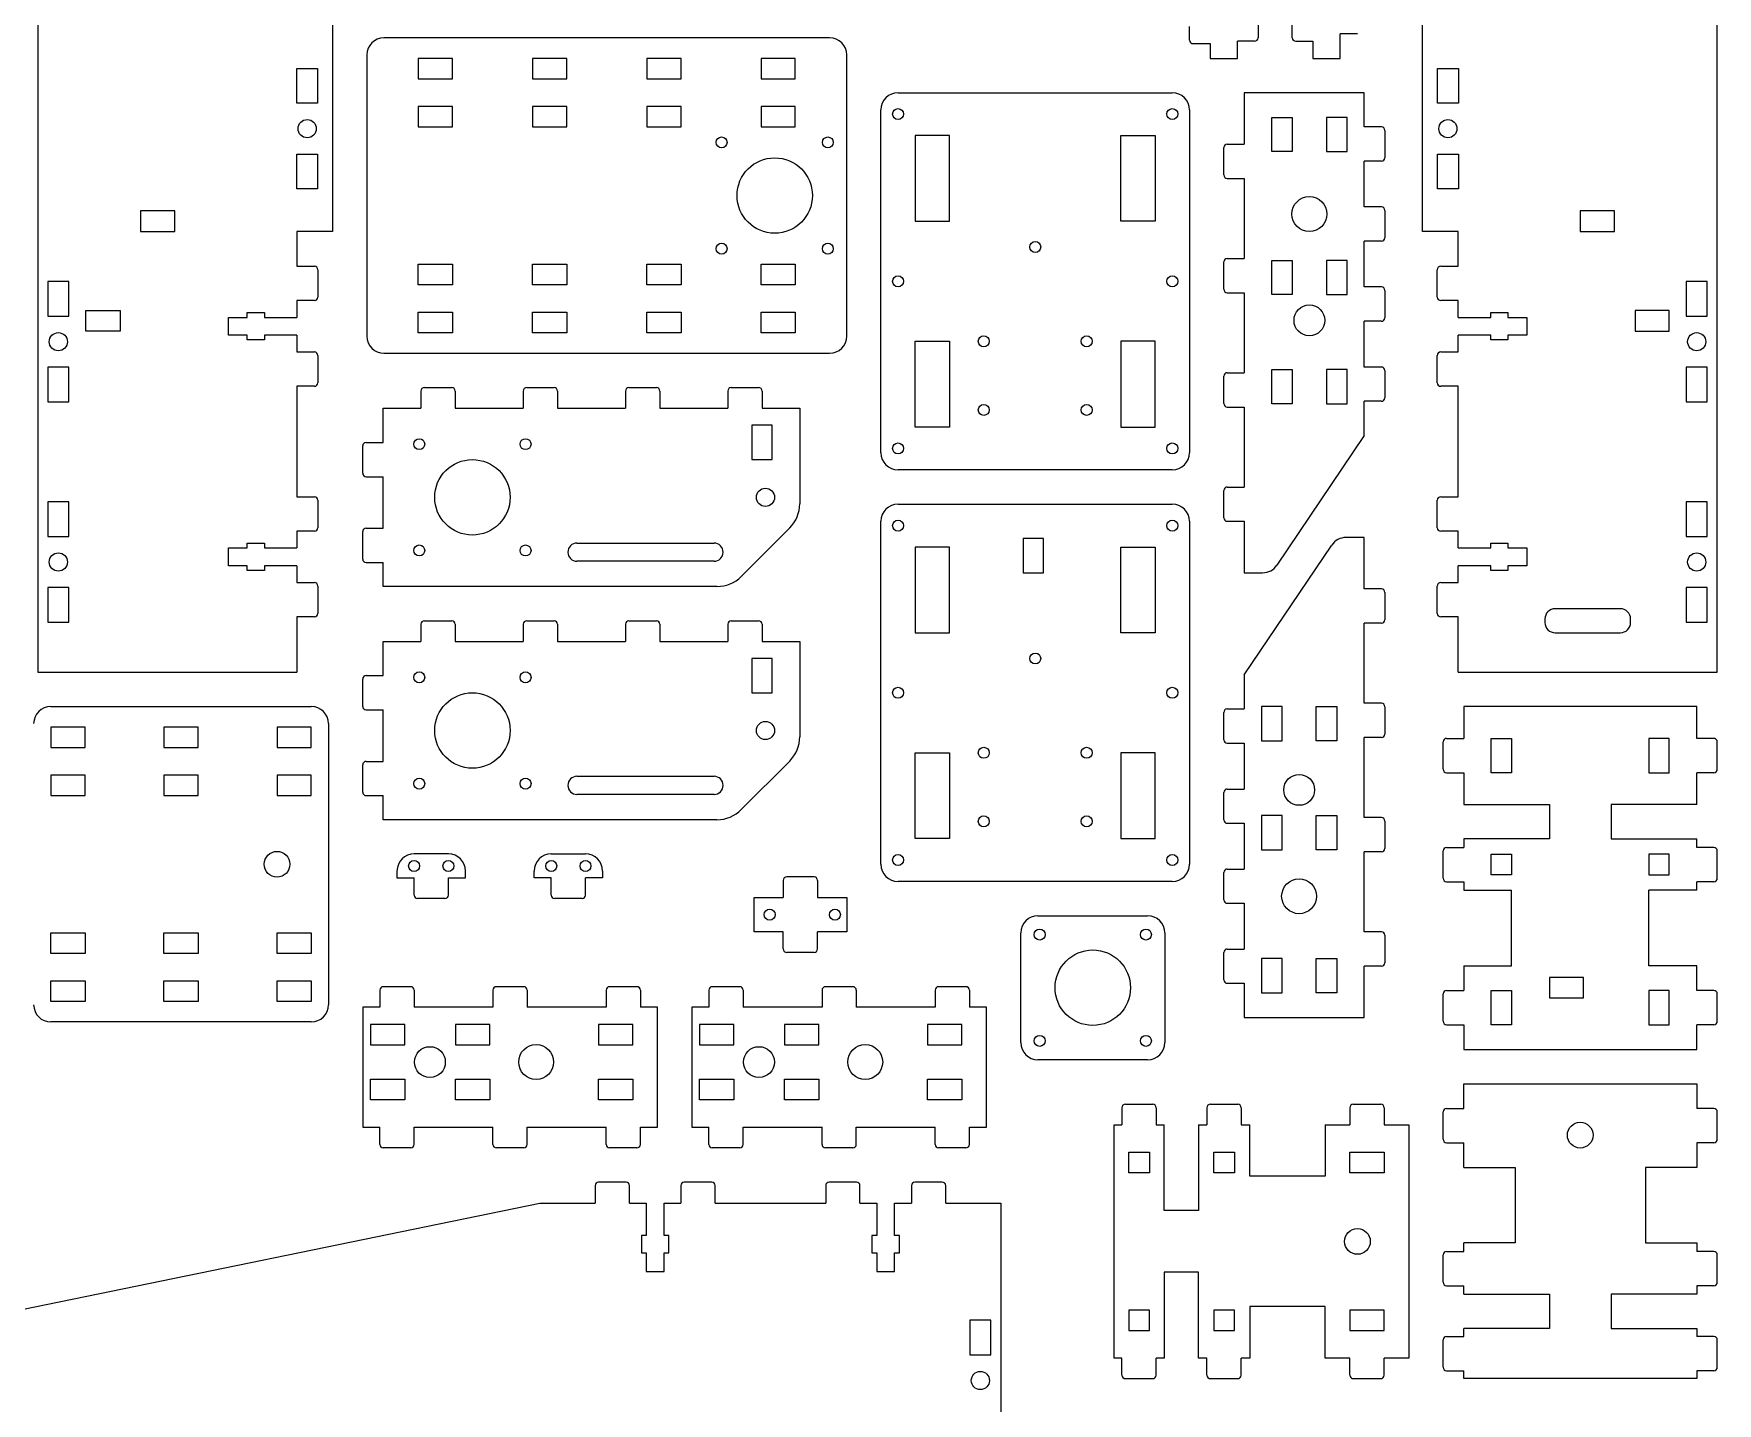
# Model space of a CAD drawing. Header units: millimetres. Extents: x 76 to 922, y 65 to 1125.
# Drawn here: x 430.8 to 922, y 419.2 to 818.6 of the extents above; entities that cross this region are included whole.
import ezdxf

# ---------------------------------------------------------------- set-up
doc = ezdxf.new("R2010")
doc.units = ezdxf.units.MM

msp = doc.modelspace()

# ---------------------------------------------------------------- linework, layer by layer
at = {"color": 7, "linetype": 'Continuous', "lineweight": 15}
for p, q in [((432.02, 1104.88), (432.02, 632.38)), ((922.02, 632.38), (922.02, 1104.88)), ((518.02, 1042.38), (518.02, 760.88)), ((836.02, 760.88), (836.02, 1042.38)), ((788.02, 825.38), (788.02, 817.38)), ((798.02, 817.38), (798.02, 825.38)), ((768.02, 816.68), (768.02, 820.68)), ((663.02, 817.38), (533.02, 817.38)), ((769.02, 815.68), (774.02, 815.68)), ((774.02, 815.68), (774.02, 811.38)), ((787.02, 816.38), (782.02, 816.38)), ((782.02, 811.38), (782.02, 816.38)), ((799.02, 816.38), (804.02, 816.38)), ((804.02, 816.38), (804.02, 811.38)), ((817.02, 818.58), (812.02, 818.58)), ((812.02, 811.38), (812.02, 818.58)), ((528.02, 812.38), (528.02, 730.38)), ((543.02, 811.38), (543.02, 805.38)), ((553.02, 811.38), (543.02, 811.38)), ((553.02, 805.38), (553.02, 811.38)), ((576.36, 811.38), (576.36, 805.38)), ((586.36, 811.38), (576.36, 811.38)), ((586.36, 805.38), (586.36, 811.38)), ((619.69, 811.38), (609.69, 811.38)), ((609.69, 811.38), (609.69, 805.38)), ((619.69, 805.38), (619.69, 811.38)), ((653.02, 811.38), (643.02, 811.38)), ((643.02, 811.38), (643.02, 805.38)), ((653.02, 805.38), (653.02, 811.38)), ((668.02, 730.38), (668.02, 812.38)), ((774.02, 811.38), (782.02, 811.38)), ((804.02, 811.38), (812.02, 811.38)), ((507.57, 808.43), (513.67, 808.43)), ((507.57, 798.33), (507.57, 808.43)), ((513.67, 808.43), (513.67, 798.33)), ((840.37, 808.43), (846.47, 808.43)), ((840.37, 798.33), (840.37, 808.43)), ((846.47, 808.43), (846.47, 798.33)), ((543.02, 805.38), (553.02, 805.38)), ((576.36, 805.38), (586.36, 805.38)), ((609.69, 805.38), (619.69, 805.38)), ((643.02, 805.38), (653.02, 805.38)), ((683.02, 801.38), (763.02, 801.38)), ((784.02, 801.38), (784.02, 786.38)), ((819.02, 801.38), (784.02, 801.38)), ((819.02, 791.38), (819.02, 801.38)), ((513.67, 798.33), (507.57, 798.33)), ((553.02, 797.38), (543.02, 797.38)), ((543.02, 797.38), (543.02, 791.38)), ((553.02, 791.38), (553.02, 797.38)), ((586.36, 797.38), (576.36, 797.38)), ((576.36, 797.38), (576.36, 791.38)), ((586.36, 791.38), (586.36, 797.38)), ((609.69, 797.38), (609.69, 791.38)), ((619.69, 797.38), (609.69, 797.38)), ((619.69, 791.38), (619.69, 797.38)), ((653.02, 797.38), (643.02, 797.38)), ((643.02, 797.38), (643.02, 791.38)), ((653.02, 791.38), (653.02, 797.38)), ((678.02, 696.38), (678.02, 796.38)), ((768.02, 796.38), (768.02, 696.38)), ((846.47, 798.33), (840.37, 798.33)), ((543.02, 791.38), (553.02, 791.38)), ((576.36, 791.38), (586.36, 791.38)), ((609.69, 791.38), (619.69, 791.38)), ((643.02, 791.38), (653.02, 791.38)), ((792.02, 794.18), (798.02, 794.18)), ((792.02, 784.18), (792.02, 794.18)), ((798.02, 794.18), (798.02, 784.18)), ((814.02, 794.18), (808.02, 794.18)), ((808.02, 794.18), (808.02, 784.18)), ((814.02, 784.18), (814.02, 794.18)), ((824.02, 791.38), (819.02, 791.38)), ((688.02, 788.88), (688.02, 763.88)), ((698.02, 788.88), (688.02, 788.88)), ((698.02, 763.88), (698.02, 788.88)), ((748.02, 788.88), (758.02, 788.88)), ((748.02, 763.88), (748.02, 788.88)), ((758.02, 788.88), (758.02, 763.88)), ((779.02, 786.38), (784.02, 786.38)), ((825.02, 790.38), (825.02, 782.38)), ((507.57, 773.33), (507.57, 783.43)), ((507.57, 783.43), (513.67, 783.43)), ((513.67, 783.43), (513.67, 773.33)), ((778.02, 777.38), (778.02, 785.38)), ((798.02, 784.18), (792.02, 784.18)), ((808.02, 784.18), (814.02, 784.18)), ((824.02, 781.38), (819.02, 781.38)), ((819.02, 768.05), (819.02, 781.38)), ((840.37, 773.33), (840.37, 783.43)), ((840.37, 783.43), (846.47, 783.43)), ((846.47, 783.43), (846.47, 773.33)), ((779.02, 776.38), (784.02, 776.38)), ((784.02, 776.38), (784.02, 753.05)), ((513.67, 773.33), (507.57, 773.33)), ((846.47, 773.33), (840.37, 773.33)), ((472.02, 766.88), (462.02, 766.88)), ((462.02, 766.88), (462.02, 760.88)), ((472.02, 760.88), (472.02, 766.88)), ((824.02, 768.05), (819.02, 768.05)), ((825.02, 767.05), (825.02, 759.05)), ((892.02, 766.88), (882.02, 766.88)), ((882.02, 766.88), (882.02, 760.88)), ((892.02, 760.88), (892.02, 766.88)), ((688.02, 763.88), (698.02, 763.88)), ((758.02, 763.88), (748.02, 763.88)), ((462.02, 760.88), (472.02, 760.88)), ((518.02, 760.88), (507.62, 760.88)), ((507.62, 760.88), (507.62, 750.76)), ((824.02, 758.05), (819.02, 758.05)), ((819.02, 744.72), (819.02, 758.05)), ((846.42, 760.88), (836.02, 760.88)), ((846.42, 750.76), (846.42, 760.88)), ((882.02, 760.88), (892.02, 760.88)), ((778.02, 744.05), (778.02, 752.05)), ((779.02, 753.05), (784.02, 753.05)), ((792.02, 752.48), (798.02, 752.48)), ((792.02, 742.48), (792.02, 752.48)), ((798.02, 752.48), (798.02, 742.48)), ((814.02, 752.48), (808.02, 752.48)), ((808.02, 752.48), (808.02, 742.48)), ((814.02, 742.48), (814.02, 752.48)), ((507.62, 750.76), (512.72, 750.76)), ((513.72, 749.76), (513.72, 741.76)), ((543.02, 751.38), (553.02, 751.38)), ((543.02, 745.38), (543.02, 751.38)), ((553.02, 751.38), (553.02, 745.38)), ((576.36, 751.38), (586.36, 751.38)), ((576.36, 745.38), (576.36, 751.38)), ((586.36, 751.38), (586.36, 745.38)), ((609.69, 745.38), (609.69, 751.38)), ((609.69, 751.38), (619.69, 751.38)), ((619.69, 751.38), (619.69, 745.38)), ((643.02, 745.38), (643.02, 751.38)), ((643.02, 751.38), (653.02, 751.38)), ((653.02, 751.38), (653.02, 745.38)), ((840.32, 741.76), (840.32, 749.76)), ((841.32, 750.76), (846.42, 750.76)), ((441.07, 746.31), (434.97, 746.31)), ((434.97, 746.31), (434.97, 736.21)), ((441.07, 736.21), (441.07, 746.31)), ((553.02, 745.38), (543.02, 745.38)), ((586.36, 745.38), (576.36, 745.38)), ((619.69, 745.38), (609.69, 745.38)), ((653.02, 745.38), (643.02, 745.38)), ((779.02, 743.05), (784.02, 743.05)), ((784.02, 743.05), (784.02, 719.72)), ((798.02, 742.48), (792.02, 742.48)), ((808.02, 742.48), (814.02, 742.48)), ((824.02, 744.72), (819.02, 744.72)), ((825.02, 743.72), (825.02, 735.72)), ((919.07, 746.31), (912.97, 746.31)), ((912.97, 746.31), (912.97, 736.21)), ((919.07, 736.21), (919.07, 746.31)), ((446.02, 737.88), (456.02, 737.88)), ((446.02, 731.88), (446.02, 737.88)), ((456.02, 737.88), (456.02, 731.88)), ((493.12, 737.26), (498.12, 737.26)), ((493.12, 735.86), (493.12, 737.26)), ((498.12, 737.26), (498.12, 735.86)), ((512.72, 740.76), (507.62, 740.76)), ((507.62, 740.76), (507.62, 735.86)), ((543.02, 737.38), (553.02, 737.38)), ((543.02, 731.38), (543.02, 737.38)), ((553.02, 737.38), (553.02, 731.38)), ((576.36, 737.38), (586.36, 737.38)), ((576.36, 731.38), (576.36, 737.38)), ((586.36, 737.38), (586.36, 731.38)), ((609.69, 737.38), (619.69, 737.38)), ((609.69, 731.38), (609.69, 737.38)), ((619.69, 737.38), (619.69, 731.38)), ((643.02, 737.38), (653.02, 737.38)), ((643.02, 731.38), (643.02, 737.38)), ((653.02, 737.38), (653.02, 731.38)), ((846.42, 740.76), (841.32, 740.76)), ((846.42, 735.86), (846.42, 740.76)), ((855.92, 737.26), (860.92, 737.26)), ((855.92, 735.86), (855.92, 737.26)), ((860.92, 737.26), (860.92, 735.86)), ((908.02, 737.88), (898.02, 737.88)), ((898.02, 737.88), (898.02, 731.88)), ((908.02, 731.88), (908.02, 737.88)), ((434.97, 736.21), (441.07, 736.21)), ((487.62, 735.86), (493.12, 735.86)), ((487.62, 730.66), (487.62, 735.86)), ((498.12, 735.86), (507.62, 735.86)), ((824.02, 734.72), (819.02, 734.72)), ((819.02, 721.38), (819.02, 734.72)), ((846.42, 735.86), (855.92, 735.86)), ((860.92, 735.86), (866.42, 735.86)), ((866.42, 735.86), (866.42, 730.66)), ((912.97, 736.21), (919.07, 736.21)), ((456.02, 731.88), (446.02, 731.88)), ((493.12, 730.66), (487.62, 730.66)), ((493.12, 729.26), (493.12, 730.66)), ((498.12, 729.26), (493.12, 729.26)), ((498.12, 730.66), (498.12, 729.26)), ((507.62, 730.66), (498.12, 730.66)), ((507.62, 730.66), (507.62, 725.76)), ((553.02, 731.38), (543.02, 731.38)), ((586.36, 731.38), (576.36, 731.38)), ((619.69, 731.38), (609.69, 731.38)), ((653.02, 731.38), (643.02, 731.38)), ((688.02, 728.88), (698.02, 728.88)), ((688.02, 703.88), (688.02, 728.88)), ((698.02, 728.88), (698.02, 703.88)), ((758.02, 728.88), (748.02, 728.88)), ((748.02, 728.88), (748.02, 703.88)), ((758.02, 703.88), (758.02, 728.88)), ((846.42, 725.76), (846.42, 730.66)), ((855.92, 730.66), (846.42, 730.66)), ((855.92, 729.26), (855.92, 730.66)), ((860.92, 729.26), (855.92, 729.26)), ((860.92, 730.66), (860.92, 729.26)), ((866.42, 730.66), (860.92, 730.66)), ((898.02, 731.88), (908.02, 731.88)), ((507.62, 725.76), (512.72, 725.76)), ((513.72, 724.76), (513.72, 716.76)), ((533.02, 725.38), (663.02, 725.38)), ((840.32, 716.76), (840.32, 724.76)), ((841.32, 725.76), (846.42, 725.76)), ((434.97, 721.31), (434.97, 711.21)), ((441.07, 721.31), (434.97, 721.31)), ((441.07, 711.21), (441.07, 721.31)), ((778.02, 710.72), (778.02, 718.72)), ((779.02, 719.72), (784.02, 719.72)), ((792.02, 720.68), (798.02, 720.68)), ((792.02, 710.68), (792.02, 720.68)), ((798.02, 720.68), (798.02, 710.68)), ((814.02, 720.68), (808.02, 720.68)), ((808.02, 720.68), (808.02, 710.68)), ((814.02, 710.68), (814.02, 720.68)), ((824.02, 721.38), (819.02, 721.38)), ((825.02, 720.38), (825.02, 712.38)), ((912.97, 721.31), (912.97, 711.21)), ((919.07, 721.31), (912.97, 721.31)), ((919.07, 711.21), (919.07, 721.31)), ((512.72, 715.76), (507.62, 715.76)), ((507.62, 715.76), (507.62, 683.51)), ((543.82, 714.38), (543.82, 709.38)), ((544.82, 715.38), (552.82, 715.38)), ((553.82, 714.38), (553.82, 709.38)), ((573.66, 714.38), (573.66, 709.38)), ((574.66, 715.38), (582.66, 715.38)), ((583.66, 714.38), (583.66, 709.38)), ((603.49, 714.38), (603.49, 709.38)), ((604.49, 715.38), (612.49, 715.38)), ((613.49, 714.38), (613.49, 709.38)), ((633.32, 714.38), (633.32, 709.38)), ((634.32, 715.38), (642.32, 715.38)), ((643.32, 714.38), (643.32, 709.38)), ((846.42, 715.76), (841.32, 715.76)), ((846.42, 683.51), (846.42, 715.76)), ((434.97, 711.21), (441.07, 711.21)), ((532.82, 709.38), (543.82, 709.38)), ((532.82, 699.38), (532.82, 709.38)), ((553.82, 709.38), (573.66, 709.38)), ((583.66, 709.38), (603.49, 709.38)), ((613.49, 709.38), (633.32, 709.38)), ((643.32, 709.38), (654.32, 709.38)), ((654.32, 709.38), (654.32, 681.53)), ((779.02, 709.72), (784.02, 709.72)), ((784.02, 709.72), (784.02, 686.38)), ((798.02, 710.68), (792.02, 710.68)), ((808.02, 710.68), (814.02, 710.68)), ((824.02, 711.38), (819.02, 711.38)), ((819.02, 701.38), (819.02, 711.38)), ((912.97, 711.21), (919.07, 711.21)), ((640.32, 704.38), (640.32, 694.38)), ((646.32, 704.38), (640.32, 704.38)), ((646.32, 694.38), (646.32, 704.38)), ((698.02, 703.88), (688.02, 703.88)), ((748.02, 703.88), (758.02, 703.88)), ((526.82, 690.38), (526.82, 698.38)), ((527.82, 699.38), (532.82, 699.38)), ((819.02, 701.38), (793.51, 663.59)), ((640.32, 694.38), (646.32, 694.38)), ((527.82, 689.38), (532.82, 689.38)), ((532.82, 674.38), (532.82, 689.38)), ((763.02, 691.38), (683.02, 691.38)), ((507.62, 683.51), (512.72, 683.51)), ((778.02, 677.38), (778.02, 685.38)), ((779.02, 686.38), (784.02, 686.38)), ((841.32, 683.51), (846.42, 683.51)), ((441.07, 682.06), (434.97, 682.06)), ((434.97, 682.06), (434.97, 671.96)), ((441.07, 671.96), (441.07, 682.06)), ((513.72, 682.51), (513.72, 674.51)), ((683.02, 681.38), (763.02, 681.38)), ((840.32, 674.51), (840.32, 682.51)), ((919.07, 682.06), (912.97, 682.06)), ((912.97, 682.06), (912.97, 671.96)), ((919.07, 671.96), (919.07, 682.06)), ((512.72, 673.51), (507.62, 673.51)), ((507.62, 673.51), (507.62, 668.61)), ((526.82, 665.38), (526.82, 673.38)), ((527.82, 674.38), (532.82, 674.38)), ((637.25, 660.31), (651.39, 674.45)), ((678.02, 576.38), (678.02, 676.38)), ((768.02, 676.38), (768.02, 576.38)), ((779.02, 676.38), (784.02, 676.38)), ((784.02, 676.38), (784.02, 661.38)), ((846.42, 673.51), (841.32, 673.51)), ((846.42, 668.61), (846.42, 673.51)), ((434.97, 671.96), (441.07, 671.96)), ((487.62, 668.61), (493.12, 668.61)), ((487.62, 663.41), (487.62, 668.61)), ((493.12, 670.01), (498.12, 670.01)), ((493.12, 668.61), (493.12, 670.01)), ((498.12, 670.01), (498.12, 668.61)), ((498.12, 668.61), (507.62, 668.61)), ((589.32, 670.03), (629.32, 670.03)), ((688.02, 668.88), (688.02, 643.88)), ((698.02, 668.88), (688.02, 668.88)), ((698.02, 643.88), (698.02, 668.88)), ((725.48, 671.38), (719.48, 671.38)), ((719.48, 671.38), (719.48, 661.38)), ((725.48, 661.38), (725.48, 671.38)), ((748.02, 668.88), (758.02, 668.88)), ((748.02, 643.88), (748.02, 668.88)), ((758.02, 668.88), (758.02, 643.88)), ((784.02, 631.66), (809.54, 669.46)), ((819.02, 671.66), (813.68, 671.66)), ((819.02, 656.66), (819.02, 671.66)), ((846.42, 668.61), (855.92, 668.61)), ((855.92, 670.01), (860.92, 670.01)), ((855.92, 668.61), (855.92, 670.01)), ((860.92, 670.01), (860.92, 668.61)), ((860.92, 668.61), (866.42, 668.61)), ((866.42, 668.61), (866.42, 663.41)), ((912.97, 671.96), (919.07, 671.96)), ((493.12, 663.41), (487.62, 663.41)), ((493.12, 662.01), (493.12, 663.41)), ((498.12, 663.41), (498.12, 662.01)), ((507.62, 663.41), (498.12, 663.41)), ((507.62, 663.41), (507.62, 658.51)), ((527.82, 664.38), (532.82, 664.38)), ((532.82, 657.38), (532.82, 664.38)), ((629.32, 664.73), (589.32, 664.73)), ((846.42, 658.51), (846.42, 663.41)), ((855.92, 663.41), (846.42, 663.41)), ((855.92, 662.01), (855.92, 663.41)), ((860.92, 663.41), (860.92, 662.01)), ((866.42, 663.41), (860.92, 663.41)), ((498.12, 662.01), (493.12, 662.01)), ((507.62, 658.51), (512.72, 658.51)), ((719.48, 661.38), (725.48, 661.38)), ((784.02, 661.38), (789.37, 661.38)), ((841.32, 658.51), (846.42, 658.51)), ((860.92, 662.01), (855.92, 662.01)), ((434.97, 657.06), (434.97, 646.96)), ((441.07, 657.06), (434.97, 657.06)), ((441.07, 646.96), (441.07, 657.06)), ((513.72, 657.51), (513.72, 649.51)), ((630.18, 657.38), (532.82, 657.38)), ((824.02, 656.66), (819.02, 656.66)), ((825.02, 655.66), (825.02, 647.66)), ((840.32, 649.51), (840.32, 657.51)), ((912.97, 657.06), (912.97, 646.96)), ((919.07, 657.06), (912.97, 657.06)), ((919.07, 646.96), (919.07, 657.06)), ((512.72, 648.51), (507.62, 648.51)), ((507.62, 648.51), (507.62, 632.38)), ((846.42, 648.51), (841.32, 648.51)), ((846.42, 632.38), (846.42, 648.51)), ((893.72, 650.88), (874.72, 650.88)), ((434.97, 646.96), (441.07, 646.96)), ((543.82, 646.38), (543.82, 641.38)), ((544.82, 647.38), (552.82, 647.38)), ((553.82, 646.38), (553.82, 641.38)), ((573.66, 646.38), (573.66, 641.38)), ((574.66, 647.38), (582.66, 647.38)), ((583.66, 646.38), (583.66, 641.38)), ((603.49, 646.38), (603.49, 641.38)), ((604.49, 647.38), (612.49, 647.38)), ((613.49, 646.38), (613.49, 641.38)), ((633.32, 646.38), (633.32, 641.38)), ((634.32, 647.38), (642.32, 647.38)), ((643.32, 646.38), (643.32, 641.38)), ((688.02, 643.88), (698.02, 643.88)), ((758.02, 643.88), (748.02, 643.88)), ((824.02, 646.66), (819.02, 646.66)), ((819.02, 623.32), (819.02, 646.66)), ((871.72, 647.88), (871.72, 646.88)), ((874.72, 643.88), (893.72, 643.88)), ((896.72, 646.88), (896.72, 647.88)), ((912.97, 646.96), (919.07, 646.96)), ((532.82, 631.38), (532.82, 641.38)), ((532.82, 641.38), (543.82, 641.38)), ((553.82, 641.38), (573.66, 641.38)), ((583.66, 641.38), (603.49, 641.38)), ((613.49, 641.38), (633.32, 641.38)), ((643.32, 641.38), (654.32, 641.38)), ((654.32, 641.38), (654.32, 613.53)), ((640.32, 636.38), (640.32, 626.38)), ((646.32, 636.38), (640.32, 636.38)), ((646.32, 626.38), (646.32, 636.38)), ((432.02, 632.38), (507.62, 632.38)), ((526.82, 622.38), (526.82, 630.38)), ((527.82, 631.38), (532.82, 631.38)), ((784.02, 631.66), (784.02, 621.66)), ((846.42, 632.38), (922.02, 632.38)), ((640.32, 626.38), (646.32, 626.38)), ((435.82, 622.38), (511.82, 622.38)), ((527.82, 621.38), (532.82, 621.38)), ((532.82, 606.38), (532.82, 621.38)), ((778.02, 612.66), (778.02, 620.66)), ((779.02, 621.66), (784.02, 621.66)), ((789.02, 622.36), (789.02, 612.36)), ((795.02, 622.36), (789.02, 622.36)), ((795.02, 612.36), (795.02, 622.36)), ((805.02, 622.36), (811.02, 622.36)), ((805.02, 612.36), (805.02, 622.36)), ((811.02, 622.36), (811.02, 612.36)), ((824.02, 623.32), (819.02, 623.32)), ((825.02, 622.32), (825.02, 614.32)), ((848.02, 622.38), (848.02, 613.08)), ((916.02, 622.38), (848.02, 622.38)), ((916.02, 613.08), (916.02, 622.38)), ((445.82, 616.38), (435.82, 616.38)), ((435.82, 616.38), (435.82, 610.38)), ((445.82, 610.38), (445.82, 616.38)), ((478.82, 616.38), (468.82, 616.38)), ((468.82, 616.38), (468.82, 610.38)), ((478.82, 610.38), (478.82, 616.38)), ((511.82, 616.38), (501.82, 616.38)), ((501.82, 616.38), (501.82, 610.38)), ((511.82, 610.38), (511.82, 616.38)), ((516.82, 617.38), (516.82, 535.38)), ((435.82, 610.38), (445.82, 610.38)), ((468.82, 610.38), (478.82, 610.38)), ((501.82, 610.38), (511.82, 610.38)), ((779.02, 611.66), (784.02, 611.66)), ((784.02, 611.66), (784.02, 598.32)), ((789.02, 612.36), (795.02, 612.36)), ((811.02, 612.36), (805.02, 612.36)), ((824.02, 613.32), (819.02, 613.32)), ((819.02, 589.99), (819.02, 613.32)), ((842.02, 604.08), (842.02, 612.08)), ((843.02, 613.08), (848.02, 613.08)), ((856.02, 603.08), (856.02, 613.08)), ((856.02, 613.08), (862.02, 613.08)), ((862.02, 613.08), (862.02, 603.08)), ((908.02, 613.08), (902.02, 613.08)), ((902.02, 613.08), (902.02, 603.08)), ((908.02, 603.08), (908.02, 613.08)), ((921.02, 613.08), (916.02, 613.08)), ((922.02, 604.08), (922.02, 612.08)), ((526.82, 597.38), (526.82, 605.38)), ((527.82, 606.38), (532.82, 606.38)), ((637.25, 592.31), (651.39, 606.45)), ((688.02, 608.88), (698.02, 608.88)), ((688.02, 583.88), (688.02, 608.88)), ((698.02, 608.88), (698.02, 583.88)), ((758.02, 608.88), (748.02, 608.88)), ((748.02, 608.88), (748.02, 583.88)), ((758.02, 583.88), (758.02, 608.88)), ((445.82, 602.38), (435.82, 602.38)), ((435.82, 602.38), (435.82, 596.38)), ((445.82, 596.38), (445.82, 602.38)), ((478.82, 602.38), (468.82, 602.38)), ((468.82, 602.38), (468.82, 596.38)), ((478.82, 596.38), (478.82, 602.38)), ((511.82, 602.38), (501.82, 602.38)), ((501.82, 602.38), (501.82, 596.38)), ((511.82, 596.38), (511.82, 602.38)), ((589.32, 602.03), (629.32, 602.03)), ((843.02, 603.08), (848.02, 603.08)), ((848.02, 603.08), (848.02, 593.78)), ((862.02, 603.08), (856.02, 603.08)), ((902.02, 603.08), (908.02, 603.08)), ((921.02, 603.08), (916.02, 603.08)), ((916.02, 593.78), (916.02, 603.08)), ((435.82, 596.38), (445.82, 596.38)), ((468.82, 596.38), (478.82, 596.38)), ((501.82, 596.38), (511.82, 596.38)), ((527.82, 596.38), (532.82, 596.38)), ((532.82, 589.38), (532.82, 596.38)), ((629.32, 596.73), (589.32, 596.73)), ((778.02, 589.32), (778.02, 597.32)), ((779.02, 598.32), (784.02, 598.32)), ((789.02, 590.56), (789.02, 580.56)), ((795.02, 590.56), (789.02, 590.56)), ((795.02, 580.56), (795.02, 590.56)), ((805.02, 590.56), (811.02, 590.56)), ((805.02, 580.56), (805.02, 590.56)), ((811.02, 590.56), (811.02, 580.56)), ((824.02, 589.99), (819.02, 589.99)), ((848.02, 593.78), (873.02, 593.78)), ((873.02, 593.78), (873.02, 583.78)), ((916.02, 593.78), (891.02, 593.78)), ((891.02, 593.78), (891.02, 583.78)), ((630.18, 589.38), (532.82, 589.38)), ((779.02, 588.32), (784.02, 588.32)), ((784.02, 588.32), (784.02, 574.99)), ((825.02, 588.99), (825.02, 580.99)), ((698.02, 583.88), (688.02, 583.88)), ((748.02, 583.88), (758.02, 583.88)), ((789.02, 580.56), (795.02, 580.56)), ((811.02, 580.56), (805.02, 580.56)), ((824.02, 579.99), (819.02, 579.99)), ((819.02, 556.66), (819.02, 579.99)), ((842.02, 572.28), (842.02, 580.28)), ((843.02, 581.28), (848.02, 581.28)), ((848.02, 583.78), (848.02, 581.28)), ((873.02, 583.78), (848.02, 583.78)), ((891.02, 583.78), (916.02, 583.78)), ((916.02, 581.28), (916.02, 583.78)), ((921.02, 581.28), (916.02, 581.28)), ((922.02, 572.28), (922.02, 580.28)), ((551.82, 579.38), (541.82, 579.38)), ((581.82, 579.38), (591.82, 579.38)), ((779.02, 574.99), (784.02, 574.99)), ((856.02, 573.28), (856.02, 579.28)), ((856.02, 579.28), (862.02, 579.28)), ((862.02, 579.28), (862.02, 573.28)), ((908.02, 579.28), (902.02, 579.28)), ((902.02, 579.28), (902.02, 573.28)), ((908.02, 573.28), (908.02, 579.28)), ((536.82, 574.38), (536.82, 572.38)), ((536.82, 572.38), (541.82, 572.38)), ((541.82, 567.38), (541.82, 572.38)), ((551.82, 572.38), (556.82, 572.38)), ((551.82, 567.38), (551.82, 572.38)), ((556.82, 572.38), (556.82, 574.38)), ((576.82, 572.38), (576.82, 574.38)), ((581.82, 572.38), (576.82, 572.38)), ((581.82, 567.38), (581.82, 572.38)), ((596.82, 572.38), (591.82, 572.38)), ((591.82, 567.38), (591.82, 572.38)), ((596.82, 574.38), (596.82, 572.38)), ((649.52, 571.68), (649.52, 566.68)), ((658.52, 572.68), (650.52, 572.68)), ((659.52, 571.68), (659.52, 566.68)), ((763.02, 571.38), (683.02, 571.38)), ((778.02, 565.99), (778.02, 573.99)), ((843.02, 571.28), (848.02, 571.28)), ((848.02, 571.28), (848.02, 568.78)), ((862.02, 573.28), (856.02, 573.28)), ((902.02, 573.28), (908.02, 573.28)), ((921.02, 571.28), (916.02, 571.28)), ((916.02, 568.78), (916.02, 571.28)), ((550.82, 566.38), (542.82, 566.38)), ((590.82, 566.38), (582.82, 566.38)), ((641.02, 556.68), (641.02, 566.68)), ((641.02, 566.68), (649.52, 566.68)), ((659.52, 566.68), (668.02, 566.68)), ((668.02, 566.68), (668.02, 556.68)), ((779.02, 564.99), (784.02, 564.99)), ((784.02, 564.99), (784.02, 551.66)), ((848.02, 568.78), (862.02, 568.78)), ((862.02, 546.78), (862.02, 568.78)), ((916.02, 568.78), (902.02, 568.78)), ((902.02, 546.78), (902.02, 568.78)), ((723.82, 561.38), (755.82, 561.38)), ((435.82, 550.38), (435.82, 556.38)), ((435.82, 556.38), (445.82, 556.38)), ((445.82, 556.38), (445.82, 550.38)), ((468.82, 550.38), (468.82, 556.38)), ((468.82, 556.38), (478.82, 556.38)), ((478.82, 556.38), (478.82, 550.38)), ((501.82, 550.38), (501.82, 556.38)), ((501.82, 556.38), (511.82, 556.38)), ((511.82, 556.38), (511.82, 550.38)), ((649.52, 556.68), (641.02, 556.68)), ((649.52, 551.68), (649.52, 556.68)), ((659.52, 551.68), (659.52, 556.68)), ((668.02, 556.68), (659.52, 556.68)), ((718.82, 524.38), (718.82, 556.38)), ((760.82, 556.38), (760.82, 524.38)), ((824.02, 556.66), (819.02, 556.66)), ((825.02, 555.66), (825.02, 547.66)), ((445.82, 550.38), (435.82, 550.38)), ((478.82, 550.38), (468.82, 550.38)), ((511.82, 550.38), (501.82, 550.38)), ((658.52, 550.68), (650.52, 550.68)), ((778.02, 542.66), (778.02, 550.66)), ((779.02, 551.66), (784.02, 551.66)), ((789.02, 548.86), (789.02, 538.86)), ((795.02, 548.86), (789.02, 548.86)), ((795.02, 538.86), (795.02, 548.86)), ((805.02, 548.86), (811.02, 548.86)), ((805.02, 538.86), (805.02, 548.86)), ((811.02, 548.86), (811.02, 538.86)), ((824.02, 546.66), (819.02, 546.66)), ((819.02, 531.66), (819.02, 546.66)), ((848.02, 546.78), (848.02, 539.58)), ((848.02, 546.78), (862.02, 546.78)), ((916.02, 546.78), (902.02, 546.78)), ((916.02, 539.58), (916.02, 546.78)), ((435.82, 536.38), (435.82, 542.38)), ((435.82, 542.38), (445.82, 542.38)), ((445.82, 542.38), (445.82, 536.38)), ((468.82, 536.38), (468.82, 542.38)), ((468.82, 542.38), (478.82, 542.38)), ((478.82, 542.38), (478.82, 536.38)), ((501.82, 536.38), (501.82, 542.38)), ((501.82, 542.38), (511.82, 542.38)), ((511.82, 542.38), (511.82, 536.38)), ((540.82, 540.68), (532.82, 540.68)), ((573.82, 540.68), (565.82, 540.68)), ((606.82, 540.68), (598.82, 540.68)), ((636.82, 540.68), (628.82, 540.68)), ((669.82, 540.68), (661.82, 540.68)), ((702.82, 540.68), (694.82, 540.68)), ((779.02, 541.66), (784.02, 541.66)), ((784.02, 541.66), (784.02, 531.66)), ((873.02, 543.38), (873.02, 537.38)), ((883.02, 543.38), (873.02, 543.38)), ((883.02, 537.38), (883.02, 543.38)), ((445.82, 536.38), (435.82, 536.38)), ((478.82, 536.38), (468.82, 536.38)), ((511.82, 536.38), (501.82, 536.38)), ((531.82, 539.68), (531.82, 534.68)), ((541.82, 539.68), (541.82, 534.68)), ((564.82, 539.68), (564.82, 534.68)), ((574.82, 539.68), (574.82, 534.68)), ((597.82, 539.68), (597.82, 534.68)), ((607.82, 539.68), (607.82, 534.68)), ((627.82, 539.68), (627.82, 534.68)), ((637.82, 539.68), (637.82, 534.68)), ((660.82, 539.68), (660.82, 534.68)), ((670.82, 539.68), (670.82, 534.68)), ((693.82, 539.68), (693.82, 534.68)), ((703.82, 539.68), (703.82, 534.68)), ((789.02, 538.86), (795.02, 538.86)), ((811.02, 538.86), (805.02, 538.86)), ((842.02, 530.58), (842.02, 538.58)), ((843.02, 539.58), (848.02, 539.58)), ((856.02, 529.58), (856.02, 539.58)), ((856.02, 539.58), (862.02, 539.58)), ((862.02, 539.58), (862.02, 529.58)), ((873.02, 537.38), (883.02, 537.38)), ((908.02, 539.58), (902.02, 539.58)), ((902.02, 539.58), (902.02, 529.58)), ((908.02, 529.58), (908.02, 539.58)), ((921.02, 539.58), (916.02, 539.58)), ((922.02, 530.58), (922.02, 538.58)), ((526.82, 534.68), (526.82, 499.68)), ((531.82, 534.68), (526.82, 534.68)), ((564.82, 534.68), (541.82, 534.68)), ((597.82, 534.68), (574.82, 534.68)), ((612.82, 534.68), (607.82, 534.68)), ((612.82, 499.68), (612.82, 534.68)), ((622.82, 534.68), (622.82, 499.68)), ((627.82, 534.68), (622.82, 534.68)), ((660.82, 534.68), (637.82, 534.68)), ((693.82, 534.68), (670.82, 534.68)), ((708.82, 534.68), (703.82, 534.68)), ((708.82, 499.68), (708.82, 534.68)), ((784.02, 531.66), (819.02, 531.66)), ((511.82, 530.38), (435.82, 530.38)), ((539.12, 529.68), (529.12, 529.68)), ((529.12, 529.68), (529.12, 523.68)), ((539.12, 523.68), (539.12, 529.68)), ((563.92, 529.68), (553.92, 529.68)), ((553.92, 529.68), (553.92, 523.68)), ((563.92, 523.68), (563.92, 529.68)), ((605.62, 529.68), (595.62, 529.68)), ((595.62, 529.68), (595.62, 523.68)), ((605.62, 523.68), (605.62, 529.68)), ((635.12, 529.68), (625.12, 529.68)), ((625.12, 529.68), (625.12, 523.68)), ((635.12, 523.68), (635.12, 529.68)), ((659.92, 529.68), (649.92, 529.68)), ((649.92, 529.68), (649.92, 523.68)), ((659.92, 523.68), (659.92, 529.68)), ((701.62, 529.68), (691.62, 529.68)), ((691.62, 529.68), (691.62, 523.68)), ((701.62, 523.68), (701.62, 529.68)), ((843.02, 529.58), (848.02, 529.58)), ((848.02, 529.58), (848.02, 522.38)), ((862.02, 529.58), (856.02, 529.58)), ((902.02, 529.58), (908.02, 529.58)), ((916.02, 522.38), (916.02, 529.58)), ((921.02, 529.58), (916.02, 529.58)), ((529.12, 523.68), (539.12, 523.68)), ((553.92, 523.68), (563.92, 523.68)), ((595.62, 523.68), (605.62, 523.68)), ((625.12, 523.68), (635.12, 523.68)), ((649.92, 523.68), (659.92, 523.68)), ((691.62, 523.68), (701.62, 523.68)), ((848.02, 522.38), (916.02, 522.38)), ((755.82, 519.38), (723.82, 519.38)), ((529.12, 507.68), (529.12, 513.68)), ((529.12, 513.68), (539.12, 513.68)), ((539.12, 513.68), (539.12, 507.68)), ((553.92, 507.68), (553.92, 513.68)), ((553.92, 513.68), (563.92, 513.68)), ((563.92, 513.68), (563.92, 507.68)), ((595.62, 507.68), (595.62, 513.68)), ((595.62, 513.68), (605.62, 513.68)), ((605.62, 513.68), (605.62, 507.68)), ((625.12, 507.68), (625.12, 513.68)), ((625.12, 513.68), (635.12, 513.68)), ((635.12, 513.68), (635.12, 507.68)), ((649.92, 507.68), (649.92, 513.68)), ((649.92, 513.68), (659.92, 513.68)), ((659.92, 513.68), (659.92, 507.68)), ((691.62, 507.68), (691.62, 513.68)), ((691.62, 513.68), (701.62, 513.68)), ((701.62, 513.68), (701.62, 507.68)), ((848.02, 505.18), (848.02, 512.38)), ((848.02, 512.38), (916.02, 512.38)), ((916.02, 512.38), (916.02, 505.18)), ((539.12, 507.68), (529.12, 507.68)), ((563.92, 507.68), (553.92, 507.68)), ((605.62, 507.68), (595.62, 507.68)), ((635.12, 507.68), (625.12, 507.68)), ((659.92, 507.68), (649.92, 507.68)), ((701.62, 507.68), (691.62, 507.68)), ((749.32, 506.38), (757.32, 506.38)), ((774.12, 506.38), (782.12, 506.38)), ((815.82, 506.38), (823.82, 506.38)), ((748.32, 505.38), (748.32, 500.38)), ((758.32, 505.38), (758.32, 500.38)), ((773.12, 505.38), (773.12, 500.38)), ((783.12, 505.38), (783.12, 500.38)), ((814.82, 505.38), (814.82, 500.38)), ((824.82, 505.38), (824.82, 500.38)), ((842.02, 496.18), (842.02, 504.18)), ((843.02, 505.18), (848.02, 505.18)), ((921.02, 505.18), (916.02, 505.18)), ((922.02, 496.18), (922.02, 504.18)), ((526.82, 499.68), (531.82, 499.68)), ((531.82, 494.68), (531.82, 499.68)), ((541.82, 499.68), (564.82, 499.68)), ((541.82, 494.68), (541.82, 499.68)), ((564.82, 494.68), (564.82, 499.68)), ((574.82, 499.68), (597.82, 499.68)), ((574.82, 494.68), (574.82, 499.68)), ((597.82, 494.68), (597.82, 499.68)), ((607.82, 499.68), (612.82, 499.68)), ((607.82, 494.68), (607.82, 499.68)), ((622.82, 499.68), (627.82, 499.68)), ((627.82, 494.68), (627.82, 499.68)), ((637.82, 499.68), (660.82, 499.68)), ((637.82, 494.68), (637.82, 499.68)), ((660.82, 494.68), (660.82, 499.68)), ((670.82, 499.68), (693.82, 499.68)), ((670.82, 494.68), (670.82, 499.68)), ((693.82, 494.68), (693.82, 499.68)), ((703.82, 499.68), (708.82, 499.68)), ((703.82, 494.68), (703.82, 499.68)), ((746.02, 432.38), (746.02, 500.38)), ((746.02, 500.38), (748.32, 500.38)), ((758.32, 500.38), (760.62, 500.38)), ((760.62, 475.38), (760.62, 500.38)), ((770.62, 500.38), (770.62, 475.38)), ((770.62, 500.38), (773.12, 500.38)), ((783.12, 500.38), (785.62, 500.38)), ((785.62, 485.38), (785.62, 500.38)), ((807.62, 500.38), (807.62, 485.38)), ((807.62, 500.38), (814.82, 500.38)), ((824.82, 500.38), (832.02, 500.38)), ((832.02, 500.38), (832.02, 432.38)), ((540.82, 493.68), (532.82, 493.68)), ((573.82, 493.68), (565.82, 493.68)), ((606.82, 493.68), (598.82, 493.68)), ((636.82, 493.68), (628.82, 493.68)), ((669.82, 493.68), (661.82, 493.68)), ((702.82, 493.68), (694.82, 493.68)), ((750.32, 492.38), (756.32, 492.38)), ((750.32, 486.38), (750.32, 492.38)), ((756.32, 492.38), (756.32, 486.38)), ((775.12, 492.38), (781.12, 492.38)), ((775.12, 486.38), (775.12, 492.38)), ((781.12, 492.38), (781.12, 486.38)), ((814.82, 492.38), (824.82, 492.38)), ((814.82, 486.38), (814.82, 492.38)), ((824.82, 492.38), (824.82, 486.38)), ((843.02, 495.18), (848.02, 495.18)), ((848.02, 487.98), (848.02, 495.18)), ((921.02, 495.18), (916.02, 495.18)), ((916.02, 495.18), (916.02, 487.98)), ((756.32, 486.38), (750.32, 486.38)), ((781.12, 486.38), (775.12, 486.38)), ((824.82, 486.38), (814.82, 486.38)), ((848.02, 487.98), (863.02, 487.98)), ((863.02, 487.98), (863.02, 465.98)), ((916.02, 487.98), (901.02, 487.98)), ((901.02, 487.98), (901.02, 465.98)), ((594.65, 482.68), (594.65, 477.58)), ((603.65, 483.68), (595.65, 483.68)), ((604.65, 477.58), (604.65, 482.68)), ((619.65, 482.68), (619.65, 477.58)), ((628.65, 483.68), (620.65, 483.68)), ((629.65, 477.58), (629.65, 482.68)), ((661.9, 482.68), (661.9, 477.58)), ((670.9, 483.68), (662.9, 483.68)), ((671.9, 477.58), (671.9, 482.68)), ((686.9, 482.68), (686.9, 477.58)), ((695.9, 483.68), (687.9, 483.68)), ((696.9, 477.58), (696.9, 482.68)), ((807.62, 485.38), (785.62, 485.38)), ((236.5, 407.36), (578.52, 477.58)), ((578.52, 477.58), (594.65, 477.58)), ((604.65, 477.58), (609.55, 477.58)), ((609.55, 477.58), (609.55, 468.08)), ((614.75, 468.08), (614.75, 477.58)), ((614.75, 477.58), (619.65, 477.58)), ((629.65, 477.58), (661.9, 477.58)), ((671.9, 477.58), (676.8, 477.58)), ((676.8, 477.58), (676.8, 468.08)), ((682, 468.08), (682, 477.58)), ((682, 477.58), (686.9, 477.58)), ((696.9, 477.58), (713.02, 477.58)), ((713.02, 477.58), (713.02, 147.58)), ((770.62, 475.38), (760.62, 475.38)), ((609.55, 468.08), (608.15, 468.08)), ((608.15, 468.08), (608.15, 463.08)), ((616.15, 468.08), (614.75, 468.08)), ((616.15, 463.08), (616.15, 468.08)), ((676.8, 468.08), (675.4, 468.08)), ((675.4, 468.08), (675.4, 463.08)), ((683.4, 468.08), (682, 468.08)), ((683.4, 463.08), (683.4, 468.08)), ((608.15, 463.08), (609.55, 463.08)), ((609.55, 463.08), (609.55, 457.58)), ((614.75, 457.58), (614.75, 463.08)), ((614.75, 463.08), (616.15, 463.08)), ((675.4, 463.08), (676.8, 463.08)), ((676.8, 463.08), (676.8, 457.58)), ((682, 457.58), (682, 463.08)), ((682, 463.08), (683.4, 463.08)), ((842.02, 454.48), (842.02, 462.48)), ((843.02, 463.48), (848.02, 463.48)), ((848.02, 463.48), (848.02, 465.98)), ((863.02, 465.98), (848.02, 465.98)), ((901.02, 465.98), (916.02, 465.98)), ((916.02, 465.98), (916.02, 463.48)), ((921.02, 463.48), (916.02, 463.48)), ((922.02, 454.48), (922.02, 462.48)), ((609.55, 457.58), (614.75, 457.58)), ((676.8, 457.58), (682, 457.58)), ((770.62, 457.38), (760.62, 457.38)), ((760.62, 457.38), (760.62, 432.38)), ((770.62, 432.38), (770.62, 457.38)), ((843.02, 453.48), (848.02, 453.48)), ((848.02, 450.98), (848.02, 453.48)), ((921.02, 453.48), (916.02, 453.48)), ((916.02, 453.48), (916.02, 450.98)), ((807.62, 447.38), (785.62, 447.38)), ((785.62, 447.38), (785.62, 432.38)), ((807.62, 432.38), (807.62, 447.38)), ((848.02, 450.98), (873.02, 450.98)), ((873.02, 450.98), (873.02, 440.98)), ((916.02, 450.98), (891.02, 450.98)), ((891.02, 450.98), (891.02, 440.98)), ((710.07, 443.38), (703.97, 443.38)), ((703.97, 443.38), (703.97, 433.28)), ((710.07, 433.28), (710.07, 443.38)), ((750.32, 446.38), (750.32, 440.38)), ((756.32, 446.38), (750.32, 446.38)), ((756.32, 440.38), (756.32, 446.38)), ((775.12, 446.38), (775.12, 440.38)), ((781.12, 446.38), (775.12, 446.38)), ((781.12, 440.38), (781.12, 446.38)), ((814.82, 446.38), (814.82, 440.38)), ((824.82, 446.38), (814.82, 446.38)), ((824.82, 440.38), (824.82, 446.38)), ((750.32, 440.38), (756.32, 440.38)), ((775.12, 440.38), (781.12, 440.38)), ((814.82, 440.38), (824.82, 440.38)), ((842.02, 429.68), (842.02, 437.68)), ((843.02, 438.68), (848.02, 438.68)), ((848.02, 438.68), (848.02, 440.98)), ((873.02, 440.98), (848.02, 440.98)), ((891.02, 440.98), (916.02, 440.98)), ((916.02, 440.98), (916.02, 438.68)), ((921.02, 438.68), (916.02, 438.68)), ((922.02, 429.68), (922.02, 437.68)), ((703.97, 433.28), (710.07, 433.28)), ((748.32, 432.38), (746.02, 432.38)), ((748.32, 427.38), (748.32, 432.38)), ((760.62, 432.38), (758.32, 432.38)), ((758.32, 427.38), (758.32, 432.38)), ((773.12, 432.38), (770.62, 432.38)), ((773.12, 427.38), (773.12, 432.38)), ((785.62, 432.38), (783.12, 432.38)), ((783.12, 427.38), (783.12, 432.38)), ((814.82, 432.38), (807.62, 432.38)), ((814.82, 427.38), (814.82, 432.38)), ((832.02, 432.38), (824.82, 432.38)), ((824.82, 427.38), (824.82, 432.38)), ((843.02, 428.68), (848.02, 428.68)), ((848.02, 426.38), (848.02, 428.68)), ((916.02, 428.68), (916.02, 426.38)), ((921.02, 428.68), (916.02, 428.68)), ((749.32, 426.38), (757.32, 426.38)), ((774.12, 426.38), (782.12, 426.38)), ((815.82, 426.38), (823.82, 426.38)), ((916.02, 426.38), (848.02, 426.38))]:
    msp.add_line(p, q, dxfattribs=at)
for centre, radius in [((683.02, 795.13), 1.6), ((763.02, 795.13), 1.6), ((510.62, 790.88), 2.65), ((843.42, 790.88), 2.65), ((631.52, 786.88), 1.6), ((662.52, 786.88), 1.6), ((647.02, 771.38), 11), ((803.02, 765.98), 5.1), ((631.52, 755.88), 1.6), ((662.52, 755.88), 1.6), ((723.02, 756.38), 1.6), ((683.02, 746.38), 1.6), ((763.02, 746.38), 1.6), ((803.02, 734.98), 4.5), ((438.02, 728.76), 2.65), ((708.02, 728.88), 1.6), ((738.02, 728.88), 1.6), ((916.02, 728.76), 2.65), ((708.02, 708.88), 1.6), ((738.02, 708.88), 1.6), ((543.32, 698.88), 1.6), ((574.32, 698.88), 1.6), ((683.02, 697.63), 1.6), ((763.02, 697.63), 1.6), ((558.82, 683.38), 11), ((644.32, 683.38), 2.65), ((683.02, 675.13), 1.6), ((763.02, 675.13), 1.6), ((543.32, 667.88), 1.6), ((574.32, 667.88), 1.6), ((438.02, 664.51), 2.65), ((916.02, 664.51), 2.65), ((723.02, 636.38), 1.6), ((543.32, 630.88), 1.6), ((574.32, 630.88), 1.6), ((558.82, 615.38), 11), ((683.02, 626.38), 1.6), ((763.02, 626.38), 1.6), ((644.32, 615.38), 2.65), ((708.02, 608.88), 1.6), ((738.02, 608.88), 1.6), ((543.32, 599.88), 1.6), ((574.32, 599.88), 1.6), ((800.02, 598.06), 4.5), ((708.02, 588.88), 1.6), ((738.02, 588.88), 1.6), ((501.82, 576.38), 3.75), ((541.82, 575.88), 1.6), ((551.82, 575.88), 1.6), ((581.82, 575.88), 1.6), ((591.82, 575.88), 1.6), ((683.02, 577.63), 1.6), ((763.02, 577.63), 1.6), ((800.02, 567.06), 5.1), ((645.54, 561.68), 1.6), ((664.59, 561.68), 1.6), ((724.32, 555.88), 1.6), ((755.32, 555.88), 1.6), ((739.82, 540.38), 11), ((724.32, 524.88), 1.6), ((755.32, 524.88), 1.6), ((546.42, 518.68), 4.5), ((577.42, 518.68), 5.1), ((642.42, 518.68), 4.5), ((673.42, 518.68), 5.1), ((882.02, 497.38), 3.75), ((817.02, 466.38), 3.75), ((707.02, 425.83), 2.65)]:
    msp.add_circle(centre, radius, dxfattribs=at)
for centre, radius, start, end in [((533.02, 812.38), 5, 90, 180), ((663.02, 812.38), 5, 0, 90), ((769.02, 816.68), 1, 180, 270), ((787.02, 817.38), 1, 270, 0), ((799.02, 817.38), 1, 180, 270), ((683.02, 796.38), 5, 90, 180), ((763.02, 796.38), 5, 0, 90), ((824.02, 790.38), 1, 0, 90), ((779.02, 785.38), 1, 90, 180), ((824.02, 782.38), 1, 270, 0), ((779.02, 777.38), 1, 180, 270), ((824.02, 767.05), 1, 0, 90), ((824.02, 759.05), 1, 270, 0), ((779.02, 752.05), 1, 90, 180), ((512.72, 749.76), 1, 0, 90), ((841.32, 749.76), 1, 90, 180), ((512.72, 741.76), 1, 270, 0), ((779.02, 744.05), 1, 180, 270), ((824.02, 743.72), 1, 0, 90), ((841.32, 741.76), 1, 180, 270), ((824.02, 735.72), 1, 270, 0), ((533.02, 730.38), 5, 180, 270), ((663.02, 730.38), 5, 270, 0), ((512.72, 724.76), 1, 0, 90), ((841.32, 724.76), 1, 90, 180), ((779.02, 718.72), 1, 90, 180), ((824.02, 720.38), 1, 0, 90), ((512.72, 716.76), 1, 270, 0), ((544.82, 714.38), 1, 90, 180), ((552.82, 714.38), 1, 0, 90), ((574.66, 714.38), 1, 90, 180), ((582.66, 714.38), 1, 0, 90), ((604.49, 714.38), 1, 90, 180), ((612.49, 714.38), 1, 0, 90), ((634.32, 714.38), 1, 90, 180), ((642.32, 714.38), 1, 0, 90), ((824.02, 712.38), 1, 270, 0), ((841.32, 716.76), 1, 180, 270), ((779.02, 710.72), 1, 180, 270), ((527.82, 698.38), 1, 90, 180), ((683.02, 696.38), 5, 180, 270), ((763.02, 696.38), 5, 270, 0), ((527.82, 690.38), 1, 180, 270), ((512.72, 682.51), 1, 0, 90), ((779.02, 685.38), 1, 90, 180), ((841.32, 682.51), 1, 90, 180), ((644.32, 681.53), 10, 315, 0), ((683.02, 676.38), 5, 90, 180), ((763.02, 676.38), 5, 0, 90), ((512.72, 674.51), 1, 270, 0), ((527.82, 673.38), 1, 90, 180), ((779.02, 677.38), 1, 180, 270), ((841.32, 674.51), 1, 180, 270), ((589.32, 667.38), 2.65, 90, 270), ((629.32, 667.38), 2.65, 270, 90), ((813.68, 666.66), 5, 90, 145.9807), ((527.82, 665.38), 1, 180, 270), ((789.37, 666.38), 5, 270, 325.9807), ((512.72, 657.51), 1, 0, 90), ((630.18, 667.38), 10, 270, 315), ((841.32, 657.51), 1, 90, 180), ((824.02, 655.66), 1, 0, 90), ((512.72, 649.51), 1, 270, 0), ((841.32, 649.51), 1, 180, 270), ((874.72, 647.88), 3, 90, 180), ((893.72, 647.88), 3, 0, 90), ((544.82, 646.38), 1, 90, 180), ((552.82, 646.38), 1, 0, 90), ((574.66, 646.38), 1, 90, 180), ((582.66, 646.38), 1, 0, 90), ((604.49, 646.38), 1, 90, 180), ((612.49, 646.38), 1, 0, 90), ((634.32, 646.38), 1, 90, 180), ((642.32, 646.38), 1, 0, 90), ((824.02, 647.66), 1, 270, 0), ((874.72, 646.88), 3, 180, 270), ((893.72, 646.88), 3, 270, 0), ((527.82, 630.38), 1, 90, 180), ((435.82, 617.38), 5, 90, 180), ((511.82, 617.38), 5, 0, 90), ((527.82, 622.38), 1, 180, 270), ((779.02, 620.66), 1, 90, 180), ((824.02, 622.32), 1, 0, 90), ((824.02, 614.32), 1, 270, 0), ((644.32, 613.53), 10, 315, 0), ((779.02, 612.66), 1, 180, 270), ((843.02, 612.08), 1, 90, 180), ((921.02, 612.08), 1, 0, 90), ((527.82, 605.38), 1, 90, 180), ((589.32, 599.38), 2.65, 90, 270), ((629.32, 599.38), 2.65, 270, 90), ((843.02, 604.08), 1, 180, 270), ((921.02, 604.08), 1, 270, 0), ((527.82, 597.38), 1, 180, 270), ((779.02, 597.32), 1, 90, 180), ((630.18, 599.38), 10, 270, 315), ((824.02, 588.99), 1, 0, 90), ((779.02, 589.32), 1, 180, 270), ((824.02, 580.99), 1, 270, 0), ((843.02, 580.28), 1, 90, 180), ((921.02, 580.28), 1, 0, 90), ((541.82, 574.38), 5, 90, 180), ((551.82, 574.38), 5, 0, 90), ((581.82, 574.38), 5, 90, 180), ((591.82, 574.38), 5, 0, 90), ((683.02, 576.38), 5, 180, 270), ((763.02, 576.38), 5, 270, 0), ((779.02, 573.99), 1, 90, 180), ((650.52, 571.68), 1, 90, 180), ((658.52, 571.68), 1, 0, 90), ((843.02, 572.28), 1, 180, 270), ((921.02, 572.28), 1, 270, 0), ((542.82, 567.38), 1, 180, 270), ((550.82, 567.38), 1, 270, 0), ((582.82, 567.38), 1, 180, 270), ((590.82, 567.38), 1, 270, 0), ((779.02, 565.99), 1, 180, 270), ((723.82, 556.38), 5, 90, 180), ((755.82, 556.38), 5, 0, 90), ((824.02, 555.66), 1, 0, 90), ((650.52, 551.68), 1, 180, 270), ((658.52, 551.68), 1, 270, 0), ((779.02, 550.66), 1, 90, 180), ((824.02, 547.66), 1, 270, 0), ((532.82, 539.68), 1, 90, 180), ((540.82, 539.68), 1, 0, 90), ((565.82, 539.68), 1, 90, 180), ((573.82, 539.68), 1, 0, 90), ((598.82, 539.68), 1, 90, 180), ((606.82, 539.68), 1, 0, 90), ((628.82, 539.68), 1, 90, 180), ((636.82, 539.68), 1, 0, 90), ((661.82, 539.68), 1, 90, 180), ((669.82, 539.68), 1, 0, 90), ((694.82, 539.68), 1, 90, 180), ((702.82, 539.68), 1, 0, 90), ((779.02, 542.66), 1, 180, 270), ((843.02, 538.58), 1, 90, 180), ((921.02, 538.58), 1, 0, 90), ((435.82, 535.38), 5, 180, 270), ((511.82, 535.38), 5, 270, 0), ((843.02, 530.58), 1, 180, 270), ((921.02, 530.58), 1, 270, 0), ((723.82, 524.38), 5, 180, 270), ((755.82, 524.38), 5, 270, 0), ((749.32, 505.38), 1, 90, 180), ((757.32, 505.38), 1, 0, 90), ((774.12, 505.38), 1, 90, 180), ((782.12, 505.38), 1, 0, 90), ((815.82, 505.38), 1, 90, 180), ((823.82, 505.38), 1, 0, 90), ((843.02, 504.18), 1, 90, 180), ((921.02, 504.18), 1, 0, 90), ((843.02, 496.18), 1, 180, 270), ((921.02, 496.18), 1, 270, 0), ((532.82, 494.68), 1, 180, 270), ((540.82, 494.68), 1, 270, 0), ((565.82, 494.68), 1, 180, 270), ((573.82, 494.68), 1, 270, 0), ((598.82, 494.68), 1, 180, 270), ((606.82, 494.68), 1, 270, 0), ((628.82, 494.68), 1, 180, 270), ((636.82, 494.68), 1, 270, 0), ((661.82, 494.68), 1, 180, 270), ((669.82, 494.68), 1, 270, 0), ((694.82, 494.68), 1, 180, 270), ((702.82, 494.68), 1, 270, 0), ((595.65, 482.68), 1, 90, 180), ((603.65, 482.68), 1, 0, 90), ((620.65, 482.68), 1, 90, 180), ((628.65, 482.68), 1, 0, 90), ((662.9, 482.68), 1, 90, 180), ((670.9, 482.68), 1, 0, 90), ((687.9, 482.68), 1, 90, 180), ((695.9, 482.68), 1, 0, 90), ((843.02, 462.48), 1, 90, 180), ((921.02, 462.48), 1, 0, 90), ((843.02, 454.48), 1, 180, 270), ((921.02, 454.48), 1, 270, 0), ((843.02, 437.68), 1, 90, 180), ((921.02, 437.68), 1, 0, 90), ((749.32, 427.38), 1, 180, 270), ((757.32, 427.38), 1, 270, 0), ((774.12, 427.38), 1, 180, 270), ((782.12, 427.38), 1, 270, 0), ((815.82, 427.38), 1, 180, 270), ((823.82, 427.38), 1, 270, 0), ((843.02, 429.68), 1, 180, 270), ((921.02, 429.68), 1, 270, 0)]:
    msp.add_arc(centre, radius, start, end, dxfattribs=at)

doc.saveas('drawing.dxf')
